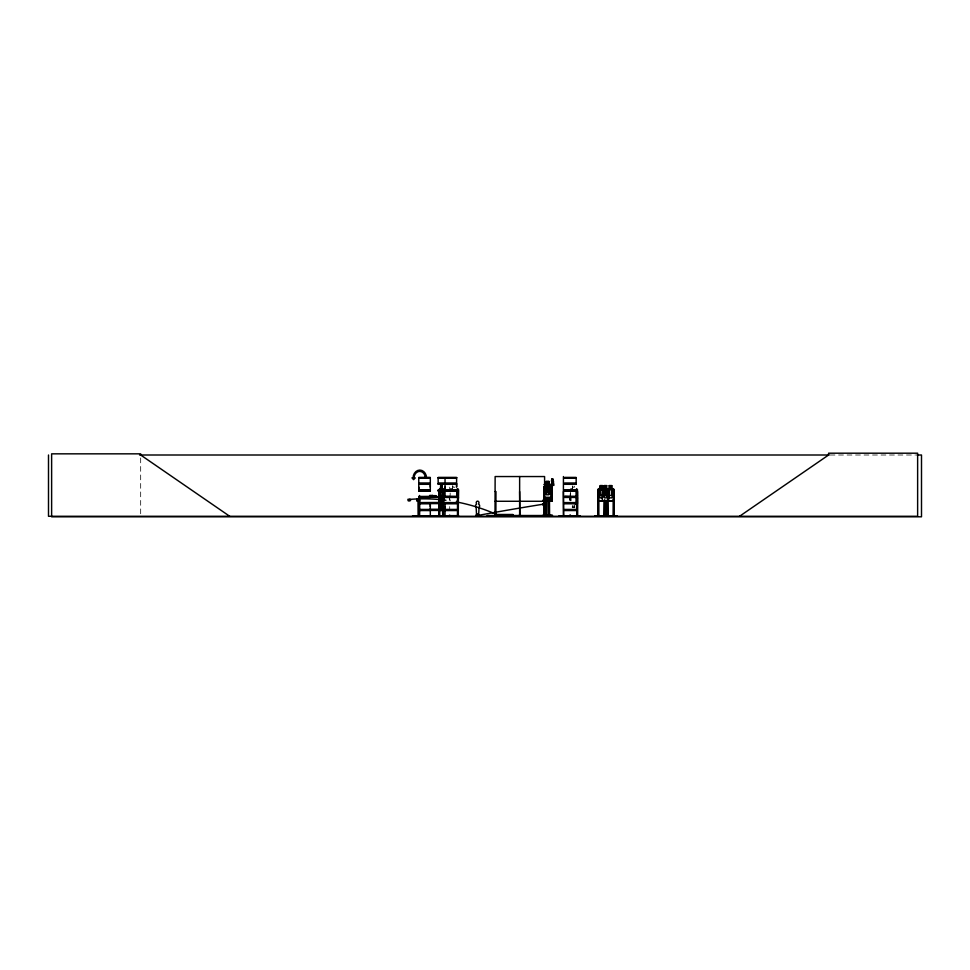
<?xml version="1.0" encoding="UTF-8"?>
<svg xmlns="http://www.w3.org/2000/svg" width="970" height="970" viewBox="0 0 970 970"><rect width="100%" height="100%" fill="white"/><g stroke="black" fill="none" stroke-linecap="round" stroke-linejoin="round"><path stroke-width="0.73" stroke-dasharray="4.85 3.64" d="M570.069 494.421L570.639 492.469M830.09 455.003L915.51 455.003M454.857 487.219L453.026 487.219L453.026 486.2M450.347 488.637L452.42 488.637M570.578 488.637L572.373 488.637M574.87 507.674L572.251 507.674L572.397 505.54M449.377 497.877L450.322 500.896M569.766 497.877L570.554 500.896M574.725 504.533L574.725 507.577M574.361 486.2L574.361 487.219L572.821 487.219L572.821 486.2M572.458 486.71L572.458 488.734L572.312 485.594M571.124 497.84L571.124 500.678M570.651 493.015L570.651 497.38M570.481 495.925L570.481 500.29M569.948 495.925L569.948 500.29M569.778 495.925L569.778 500.29M452.42 485.594L452.517 488.734M450.165 493.015L450.165 500.29M449.704 487.134L449.704 489.971M449.704 506.582L449.704 509.42M449.328 495.925L449.328 500.29M140.674 457.986L140.674 514.791M574.349 506.049L572.821 506.049L572.821 507.067L574.349 507.067L574.349 506.049"/><path stroke-width="1.45" d="M418.761 489.971L418.761 484.297L430.316 484.297L430.304 489.971L418.761 489.971L418.773 487.134M430.304 506.582L430.304 503.733L418.761 503.733M430.304 487.134L430.304 484.297M445.048 506.582L445.048 509.42L445.036 503.733M445.048 487.134L445.048 489.971L445.036 484.297M456.591 484.297L456.591 487.134L456.603 484.297L438.149 484.297M546.049 486.625L545.952 483.763L548.996 483.8L548.984 486.528L550.402 487.474L550.402 492.566L548.887 494.761L546.037 494.773L544.522 492.602L544.522 487.498L546.049 486.588M548.887 486.613L548.996 483.8M543.843 497.561L550.984 497.525L552.027 494.797L551.93 487.461L550.96 486.467L548.984 486.528M552.027 494.797L552.027 487.425L551.19 487.425M515.167 515.822L524.43 515.785M558.962 515.822L580.133 515.822M551.615 481.605L551.724 478.756L552.294 482.029L552.306 480.938L553.361 480.877L553.64 485.364L552.585 485.424L551.736 480.077L551.615 481.605L552.67 481.544L552.839 479.944L553.179 481.399M552.67 481.544L552.767 478.707L553.337 481.945L553.361 480.877M553.64 485.364L553.324 482.745L552.282 482.805M495.136 501.272L544.582 501.272L544.57 500.108L543.151 500.071M544.606 500.993L543.188 501.199L544.606 500.993L544.57 500.108M445.012 516.27L445.048 510.559M564.576 496.604L576.18 496.895M439.81 492.36L439.361 495.403L439.895 492.36L443.241 492.36L443.629 495.403M443.593 497.877L442.975 500.799L439.689 500.799M443.011 500.896L443.545 497.865M443.06 516.21L443.06 491.572M456.615 516.04L412.589 515.785L425.369 516.222M608.178 500.799L609.111 489.704L608.202 488.637M608.226 500.896L609.111 497.877L609.039 489.704M613.234 500.896L614.119 497.877L613.307 500.896L598.538 500.896L597.811 497.877L598.611 500.896M576.604 500.896L577.477 497.877M442.732 516.283L442.114 489.753L440.78 489.753L440.077 497.84L440.829 507.674M440.732 485.594L440.065 495.428L440.792 503.515L441.592 500.738L442.684 503.575L441.871 500.047L442.587 496.361L441.568 499.38L440.344 496.422L441.277 500.035L440.368 503.406L442.114 503.515L442.829 495.428L442.162 485.594L440.647 485.594L440.647 488.637M594.901 516.21L600.745 516.283M604.031 515.822L604.261 500.29M609.803 516.21L602.2 516.283M551.409 495.646L552.075 493.681L551.493 495.718M457.391 500.799L458.398 497.865L458.507 489.704L457.428 488.637M457.464 500.896L458.507 497.877M439.325 516.222L439.216 489.717L439.665 488.637L440.732 488.637M439.301 516.21L439.762 488.637M439.907 504.63L439.313 503.563L439.822 504.63L443.229 504.63L443.629 503.503L443.593 489.704L442.065 488.637M443.229 504.63L443.678 503.551M449.146 516.21L449.231 515.385M495.003 516.161L495.136 476.549L544.582 476.549L544.776 515.81M602.018 489.717L602.709 488.637L601.946 497.877L602.746 500.896M597.811 489.717L597.957 516.283L597.811 489.717L598.623 488.637M606.88 489.68L607.475 489.85L605.959 493.233L607.523 496.846L605.486 493.888C604.71 498.75 601.655 496.858 604.977 493.221L603.498 489.741L605.45 492.53L606.687 489.765L606.662 495.428L604.455 495.428L604.455 489.753L606.88 489.68L607.741 488.637M442.829 503.515L442.259 507.674L440.744 507.674M478.38 516.27L479.144 514.937L478.901 515.797M602.54 485.691L600.26 485.691L600.321 488.734L599.072 489.753L599.072 495.428L600.26 497.865L602.479 497.865M409.825 499.053L410.71 500.059L409.825 501.053M418.725 516.052L418.773 500.581M739.552 516.283L828.598 455.003L828.598 453.196L917.632 453.196L917.632 516.283L48.5 516.283L48.5 455.003M544.631 485.618L546.146 484.6L546.025 481.459L549.068 481.435L549.081 484.479L551.057 484.466L552.136 485.533L552.003 501.102L551.202 501.09L551.312 496.616M552.063 499.101L544.024 499.235L543.83 498.604M552.075 501.078L543.03 500.969M476.258 516.283L476.9 516.258M476.852 516.283L476.052 514.937L476.294 515.797M478.513 516.137C481.678 516.367 473.821 515.882 476.464 516.283M543.988 503.854C540.363 506.679 548.232 505.467 543.818 503.854M551.348 498.932L552.063 498.932M543.127 501.126L543.903 501.138L543.782 487.328M551.518 480.635L552.573 480.587M552.257 483.897L553.312 483.836M546.134 481.556L548.971 481.544L548.984 484.576L550.511 485.582M548.984 484.576L551.008 484.563L552.027 485.582M551.251 485.558L552.088 485.558M543.879 486.552L545.952 486.54M543.915 486.6L550.911 486.6M543.915 497.416L550.984 497.525M551.227 498.556L552.257 498.556M543.952 499.695L551.166 499.514M543.843 500.799L552.269 500.75M139.534 455.003L829.059 455.003M916.953 455.003L921.5 455.003L921.5 516.804L51.628 516.804L51.628 453.839L140.674 453.839L140.674 455.003L229.708 516.283M418.749 477.446L430.328 477.446M438.137 477.446L456.615 477.446M564.601 477.446L576.18 477.446M564.601 477.676L576.18 477.676L576.156 483.157M418.773 478.016L430.304 478.016M438.161 478.016L456.591 478.016M564.613 478.016L576.156 478.016M564.601 483.157L576.168 483.157M418.676 483.545L430.401 483.545M438.064 483.545L456.688 483.545M564.528 483.545L576.253 483.545M418.676 483.897L430.401 483.897M438.064 483.897L456.688 483.897M564.528 483.897L576.253 483.897M564.601 484.297L576.168 484.297M609.305 485.594L611.743 485.594L611.658 488.734M440.695 485.691L442.114 485.691M604.395 485.691L606.662 485.691M611.658 485.691L609.378 485.691L609.451 488.734L609.366 485.594M576.519 488.637L577.477 489.704L577.283 516.283L577.259 515.385M598.563 488.637L600.248 488.637M602.564 488.637L604.383 488.637M606.674 488.637L609.366 488.637M611.682 488.637L613.282 488.637L614.119 489.704L614.24 516.283L614.313 515.385L613.295 515.385M439.689 488.734L443.06 488.734M598.599 488.734L613.246 488.734L613.974 489.753L614.034 516.283M438.149 489.971L439.846 489.971M442.429 489.971L456.603 489.971M564.601 489.971L576.168 489.971M418.676 490.371L430.401 490.371M438.064 490.371L439.786 490.371M443.933 490.371L456.688 490.371M564.528 490.371L576.253 490.371M418.676 490.723L430.401 490.723M438.064 490.723L439.786 490.723M443.933 490.723L456.688 490.723M564.528 490.723L576.253 490.723M418.761 491.123L430.316 491.123M438.149 491.123L439.846 491.123M442.429 491.123L456.603 491.123M564.601 491.123L576.168 491.123M442.769 491.572L443.448 491.572M458.398 491.572L457.561 491.572L457.464 516.283M495.136 491.572L495.973 491.572L495.876 516.283M519.629 491.572L519.956 516.283M544.582 491.572L543.746 491.572L543.746 516.283M563.424 491.572L563.752 516.283M576.689 491.572L577.562 491.572L577.647 516.283M597.835 491.572L598.684 491.572L598.563 516.283L598.478 491.572M614.24 491.572L613.379 491.572L613.307 516.283M576.629 492.36L577.417 495.391M419.537 495.5L419.452 516.283L419.501 500.835M429.552 495.5L432.632 495.5L432.632 496.337L429.552 496.337M440.78 495.428L442.114 495.403M429.904 495.646L435.615 495.646L436.548 496.713M418.773 496.446L430.304 496.446M438.161 496.446L438.949 496.446M576.156 496.446L564.613 496.446L576.18 496.591M438.913 496.604L418.64 496.749L438.937 496.834M442.429 496.895L456.615 496.895M418.749 497.125L430.328 497.125M433.275 497.028L434.499 497.028M438.137 497.125L438.913 497.089M442.429 497.101L456.615 497.125M564.601 497.101L576.18 497.101M429.807 497.331L438.889 497.331M418.773 497.452L430.304 497.452M442.429 497.452L456.591 497.452M564.613 497.452L576.156 497.452M443.096 500.896L439.652 500.896L439.301 497.877M440.78 497.865L442.114 497.84M609.378 497.865L611.597 497.865L612.785 495.428L612.785 489.753L611.597 488.734L611.597 485.691M418.822 499.344L416.712 499.344L416.712 500.762L418.822 500.762M419.464 499.55L418.446 499.55L418.579 500.581M419.67 500.581L418.252 500.581L418.422 516.283L418.47 500.835M598.599 500.799L613.246 500.799M418.252 500.835L419.67 500.835M549.529 500.835L548.499 500.835L548.499 516.283M418.761 502.593L438.901 502.472M442.429 502.593L456.603 502.593M564.601 502.593L576.168 502.593M418.676 502.993L438.961 502.86M443.933 502.993L456.688 502.993M564.528 502.993L576.253 502.993M429.746 503.212L438.961 503.212M418.676 503.345L430.401 503.345M443.933 503.345L456.688 503.345M564.528 503.345L576.253 503.345M429.795 503.612L438.901 503.612M442.429 503.733L456.603 503.733M564.601 503.733L576.168 503.733M576.083 504.533L577.417 503.551L577.283 495.403M441.023 506.049L441.883 506.049L441.883 507.067L441.023 507.067M429.795 509.286L439.665 509.286M418.761 509.42L430.316 509.42L430.316 503.733M438.925 509.42L456.603 509.42M564.601 509.42L576.168 509.42M429.746 509.686L439.749 509.686M418.676 509.808L430.401 509.808M438.852 509.808L456.688 509.808M564.528 509.808L576.253 509.808M429.746 510.038L439.749 510.038M418.676 510.159L430.401 510.159M438.852 510.159L456.688 510.159M564.528 510.159L576.253 510.159M429.795 510.438L439.665 510.438M418.761 510.559L430.316 510.559L430.316 516.04M438.925 510.559L456.603 510.559M564.601 510.559L576.168 510.559M497.125 514.876L512.827 514.876M542.957 515.167L552.233 515.203M438.828 515.385L439.665 515.385M442.696 515.385L443.532 515.385M457.464 515.385L458.495 515.385L458.495 516.283M563.837 515.385L563.34 516.283L563.437 476.549M577.647 515.385L576.604 515.385L576.604 516.283M597.75 515.385L598.769 515.385L598.757 516.283M604.177 515.385L605.207 515.385L605.195 516.283M606.868 515.385L607.887 515.385M428.122 515.761L447.509 516.222M457.464 515.64L450.262 515.64L450.262 516.283M478.258 515.628L476.937 515.628A277.056 27.778 -10.1 0 1 544.691 503.976M611.415 516.222L617.15 515.785L594.925 515.785L600.697 515.822M412.577 515.822L456.591 515.882M476.052 515.797L479.144 515.797M611.367 515.822L617.162 515.822M602.297 516.222L609.815 516.161M543.151 500.314L544.558 500.338M543.952 498.992L543.77 501.15M551.263 501.066L551.19 487.292L552.027 487.279L552.003 501.102M606.662 488.734L607.85 489.753L607.85 495.428L606.662 497.865L604.455 497.865L603.279 495.428L603.279 489.753L604.455 488.734L604.383 485.594M550.96 486.516L551.93 487.51M457.391 488.734L458.398 489.753L458.301 516.283M435.566 495.646L436.451 496.761M604.092 488.637L605.001 489.704M408.855 499.477C406.588 497.731 408.964 503.818 408.855 499.477A507.201 295.68 -90 0 1 438.525 499.465M443.108 492.469L443.545 495.403M439.264 497.865L439.749 500.896M552.306 480.938L552.585 485.424M613.719 515.385L613.695 516.283M613.586 491.572L613.513 516.283M607.802 498.835L607.996 516.283M607.596 500.29L607.681 516.283M607.499 515.385L607.462 516.283M607.281 515.385L607.256 516.283M607.147 500.29L606.99 516.283L606.953 500.29M606.602 488.734L606.747 485.594L604.31 485.594L604.31 488.637M605.122 500.29L605.001 516.283M604.916 500.29L604.819 516.283M604.577 515.385L604.601 516.283M604.468 500.29L604.395 516.283M602.54 488.734L602.625 485.594L600.188 485.594L600.26 488.734M602.479 485.691L602.479 488.734M598.138 515.385L598.163 516.283M576.968 515.385L576.992 516.283M576.859 491.572L576.786 516.283M576.059 489.753L576.059 495.428M576.059 497.84L576.059 503.515M570.736 516.283L570.627 515.385L570.554 516.283M570.372 515.385L570.348 516.283M570.081 515.385L570.057 516.283M569.875 515.385L569.948 516.283M569.778 515.385L569.693 516.283M552.476 516.283L552.476 515.519L487.195 515.519L487.195 516.283M550.742 515.519L550.742 516.283M549.432 500.835L549.529 516.283M549.335 500.835L549.335 516.283M548.693 500.835L548.693 516.283M546.498 500.823L546.498 516.27L546.692 500.823L545.661 500.823L545.661 516.27M545.758 500.823L545.855 516.27M544.485 515.385L544.485 516.283M543.649 515.385L543.649 516.283M520.926 515.519L520.926 516.283M520.49 515.519L520.49 516.283M519.641 476.549L519.629 516.283M519.18 515.519L519.18 516.283M518.744 515.519L518.744 516.283M512.827 516.283L512.827 514.488L497.125 514.488L497.125 516.283M496.07 515.385L496.07 516.283M495.233 515.385L495.233 516.283M488.928 515.519L488.928 516.283M478.077 515.797L478.077 513.991L477.131 513.991L477.131 515.797M457.658 515.385L457.658 516.283M456.882 489.753L456.882 495.428M450.068 515.385L450.068 516.283M449.425 515.385L449.425 516.283M445.036 477.676L445.048 483.157M445.048 491.123L445.036 496.591M443.496 489.704L443.496 516.283M443.169 491.572L443.096 516.283M442.065 485.594L442.017 488.734M440.877 504.533L440.877 507.577M439.628 516.283L439.58 491.572L438.901 491.572L438.901 516.283M432.462 495.5L432.462 496.337M418.894 500.835L418.943 516.283M416.845 499.344L416.845 500.762M442.975 499.902A507.201 295.68 -90 0 1 445.933 500.253M456.276 501.902A507.201 295.68 -90 0 1 497.125 514.682M426.521 477.883A7.784 6.717 -90 0 0 419.804 470.086A7.784 6.717 -90 0 0 413.099 477.883L411.983 477.883L413.596 479.677L415.221 477.883L414.093 477.883A6.499 5.602 -90 0 1 419.695 471.371A6.499 5.602 -90 0 1 425.296 477.883M546.049 487.498L546.049 492.59L548.887 492.578L548.887 487.486L546.049 487.498M546.559 484.309L546.559 485.218L548.377 485.206L548.377 484.297L546.559 484.309M479.059 507.407L478.634 515.349L476.573 515.349L476.149 507.407A2.061 2.061 0 0 1 476.573 504.17C474.694 500.108 480.502 500.108 478.634 504.17A2.061 2.061 0 0 1 479.059 507.407M542.933 503.794C544.279 507.928 546.437 500.932 542.933 503.794M550.123 493.791L549.153 493.888L547.48 491.257C546.328 495.561 542.654 494.07 546.825 490.662C542.812 487.522 546.389 485.909 547.432 490.044C548.438 485.909 552.233 487.449 548.086 490.674L550.123 493.791M548.462 482.054L546.643 482.054L546.643 483.072L548.474 483.06L548.462 482.054M546.049 484.491L543.976 484.503L546.146 484.6M430.328 477.652L418.749 477.664L418.773 483.157L430.316 483.157L430.316 477.676M456.615 477.664L438.137 477.664L438.161 483.157L456.603 483.157L456.603 477.676M441.871 486.2L441.023 486.2L441.023 487.219L441.871 487.219L441.871 486.2M602.079 486.2L600.66 486.2L600.66 487.219L602.079 487.219L602.079 486.2M606.274 486.2L604.856 486.2L604.856 487.219L606.274 487.219L606.274 486.2M611.209 486.2L609.778 486.2L609.778 487.219L611.209 487.219L611.209 486.2M602.479 489.753L600.26 489.753L600.26 495.428L602.479 495.428L602.479 489.753M611.597 489.753L609.378 489.753L609.378 495.428L611.597 495.428L611.597 489.753M456.591 496.446L442.429 496.446L456.615 496.591"/></g></svg>
